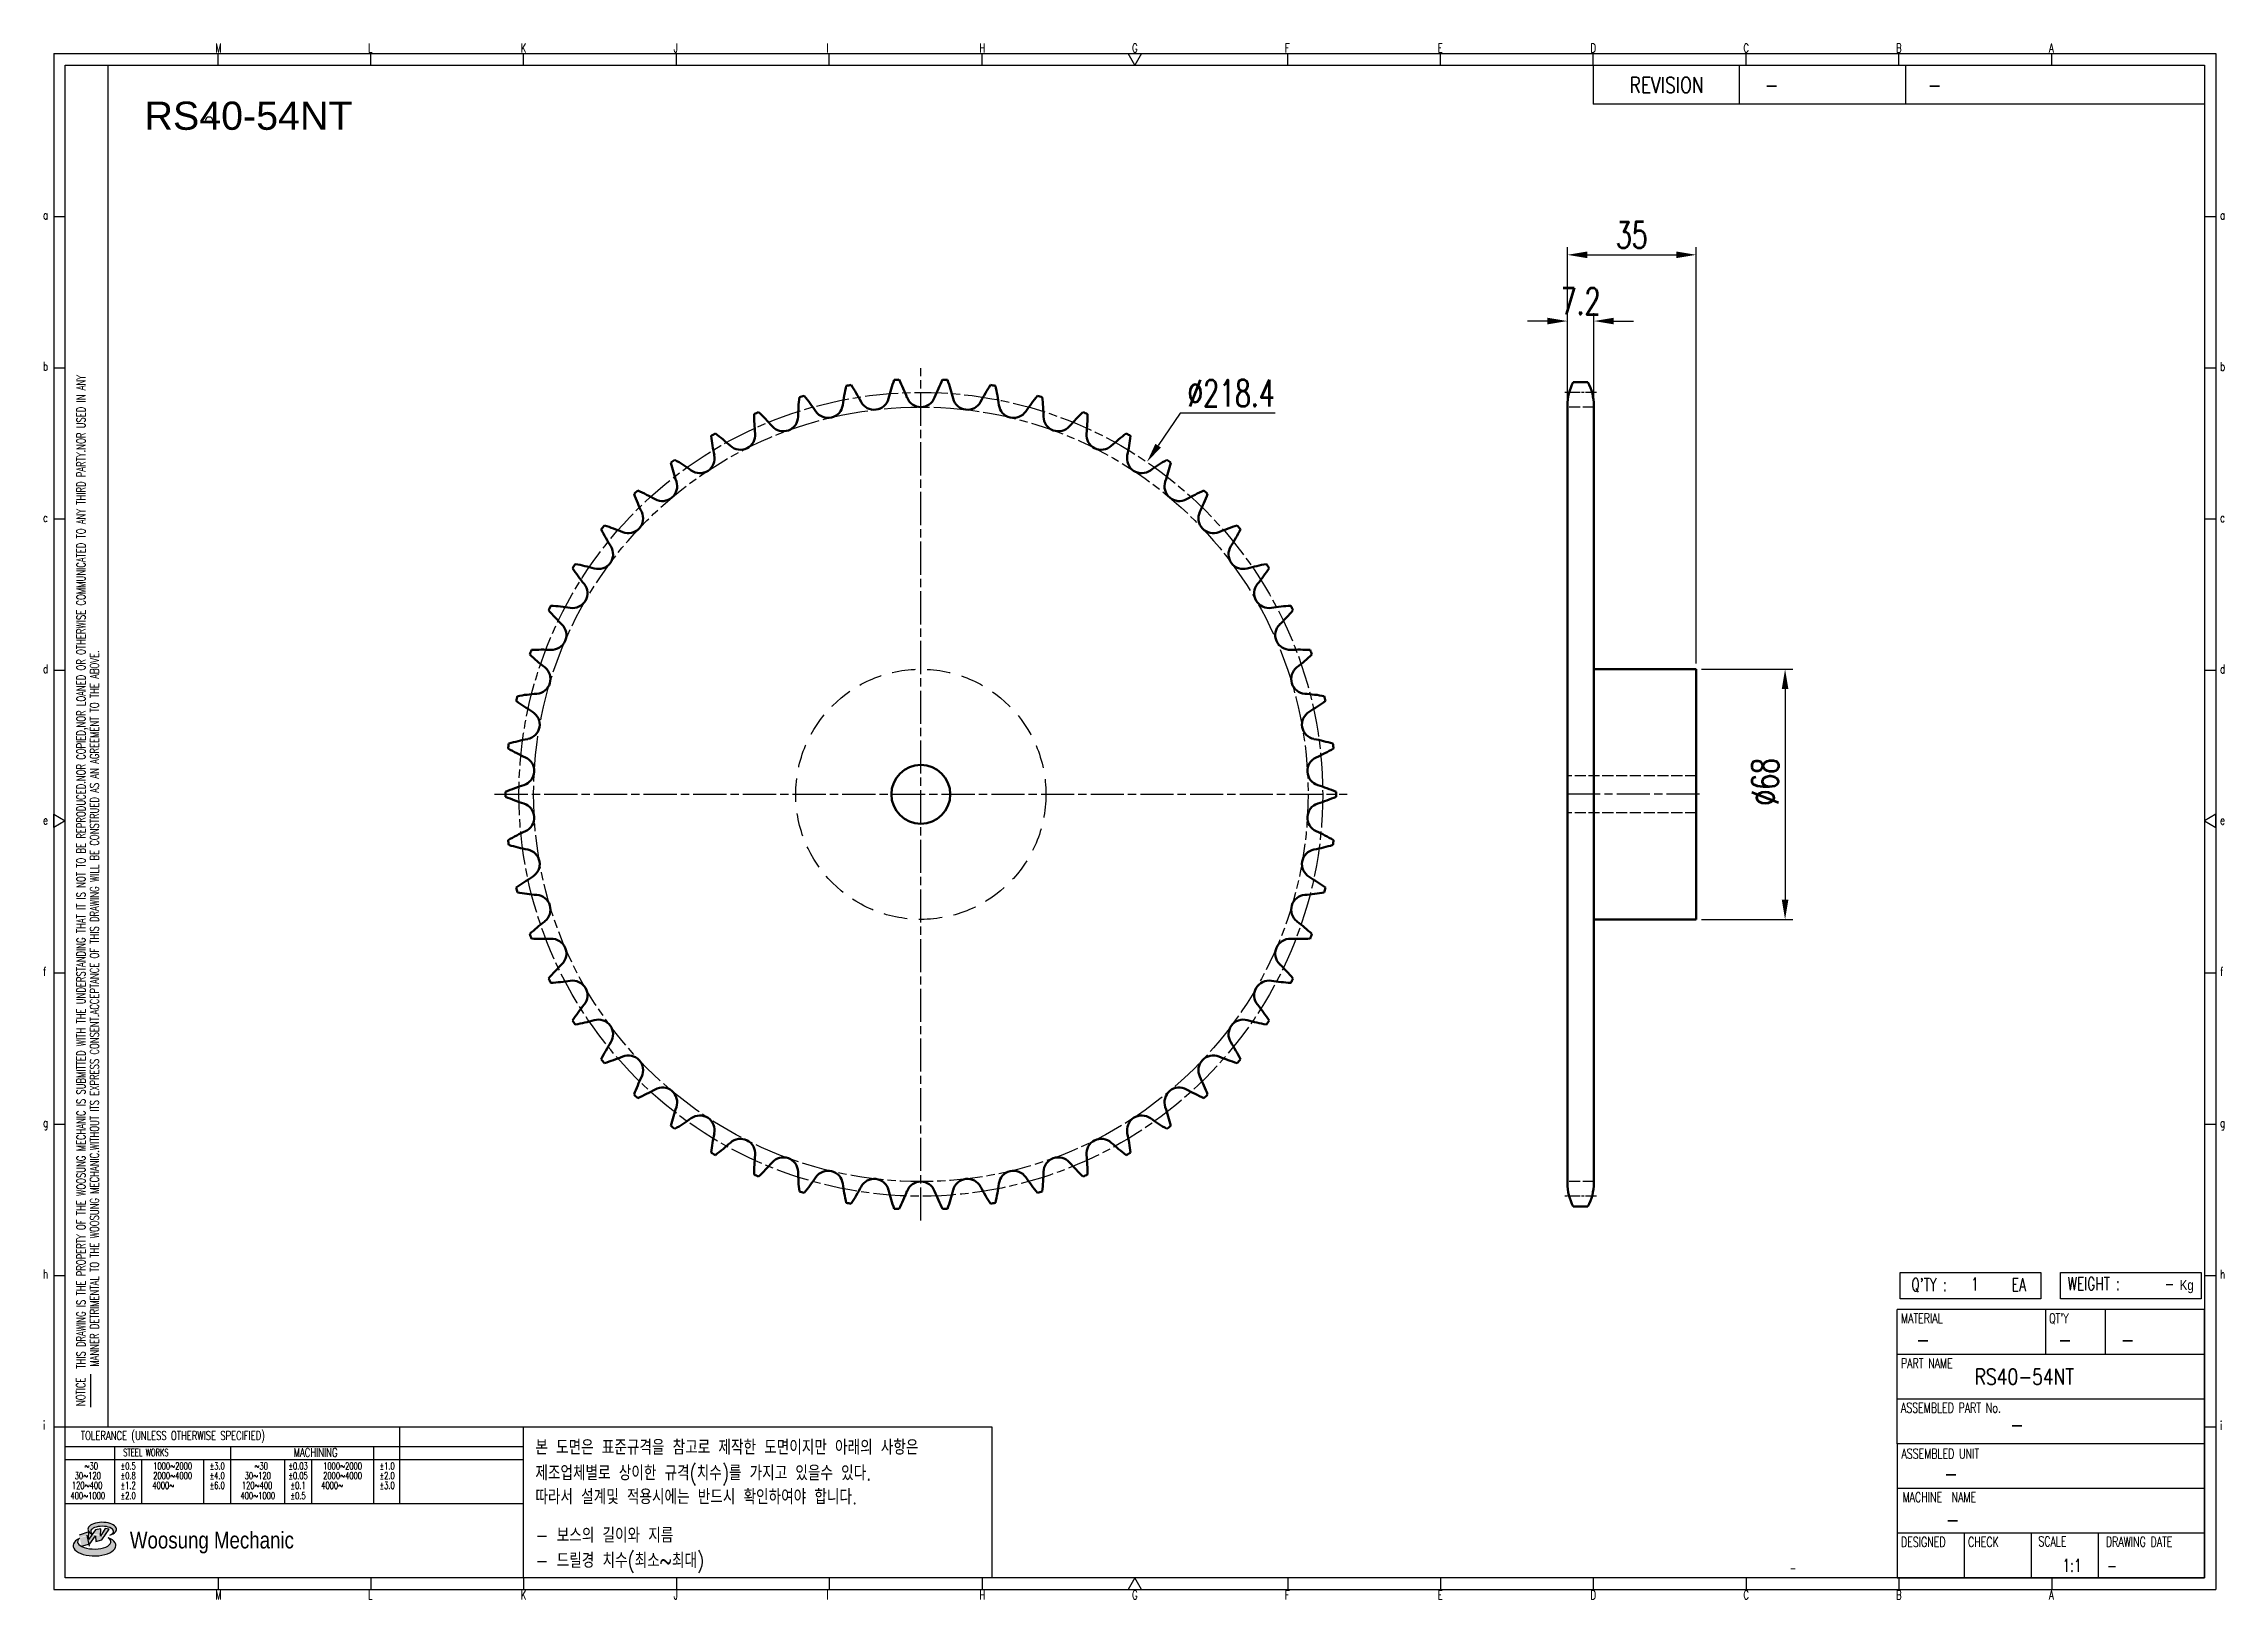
# Model space of a CAD drawing. Header units: millimetres. Extents: x 24040 to 24633, y 29 to 452.
import ezdxf
from ezdxf.enums import TextEntityAlignment as Align

# ---------------------------------------------------------------- set-up
doc = ezdxf.new("R2010")
doc.units = ezdxf.units.MM
for name, pattern in [('AM_ISO02W050', [7.5, 6, -1.5]), ('AM_ISO02W050x2', [3.75, 3, -0.75]), ('AM_ISO08W050', [18, 12, -1.5, 3, -1.5]), ('AM_ISO08W050x2', [9, 6, -0.75, 1.5, -0.75]), ('HIDDEN', [9.525, 6.35, -3.175])]:
    doc.linetypes.add(name, pattern=pattern)
for name, color, linetype, lineweight in [('AM_0N', 7, 'Continuous', 50), ('AM_3N', 6, 'AM_ISO02W050', 25), ('AM_7N', 4, 'AM_ISO08W050', 25)]:
    doc.layers.add(name, color=color, linetype=linetype, lineweight=lineweight)
for name, color, linetype in [('HL', 2, 'HIDDEN'), ('S-DIM', 7, 'Continuous'), ('TITLE', 7, 'Continuous'), ('도면레이아웃', 7, 'Continuous')]:
    doc.layers.add(name, color=color, linetype=linetype)
doc.styles.add('HAN', font='ROMANS.shx', dxfattribs={"width": 0.7, "bigfont": 'whgtxt.shx'})
doc.styles.add('HKD_ST2', font='romans.shx', dxfattribs={"width": 0.7, "height": 4, "bigfont": '@extfont2.shx'})
doc.styles.add('HSG', font='SIMPLEX.shx', dxfattribs={"width": 0.7, "bigfont": 'HSG.shx'})
doc.styles.add('ROMANS', font='romans.shx', dxfattribs={"width": 0.7, "bigfont": 'whgtxt.shx'})
doc.styles.add('SLDTEXTSTYLE4', font='arial.ttf', dxfattribs={"width": 0.8})
doc.styles.get("Standard").update_dxf_attribs({"font": 'arial.ttf'})
doc.dimstyles.new('APP16', dxfattribs={"dimscale": 3, "dimtxt": 2.4, "dimasz": 1.8, "dimexe": 0.7, "dimexo": 0.5, "dimgap": 0.6, "dimtad": 1, "dimtoh": 1, "dimdec": 1, "dimrnd": 0.01, "dimzin": 9, "dimdsep": 46, "dimtxsty": 'HSG', "dimcen": 0, "dimclrd": 1, "dimclre": 1, "dimclrt": 256, "dimazin": 2, "dimtp": 1, "dimtm": 1, "dimtfac": 0.5, "dimtdec": 1, "dimtofl": 0, "dimtmove": 0, "dimatfit": 3, "dimfxl": 0, "dimtvp": 1, "dimtolj": 2, "dimlwd": -1, "dimlwe": -1, "dimarcsym": 0})

# ---------------------------------------------------------------- blocks, each defined once
blk = doc.blocks.new('SUYWSHJH')
at = {"layer": '도면레이아웃'}
h = blk.add_hatch(color=10, dxfattribs=at)
h.paths.add_polyline_path([(1.544, 35.177), (1.554, 34.966), (1.779, 35.034), (2.054, 35.422), (1.908, 35.446), (1.728, 35.167), (1.741, 35.439), (1.547, 35.405), (1.292, 35.041), (1.295, 35.33), (0.943, 35.208), (1.03, 34.8), (1.336, 34.885)])
edge = h.paths.add_edge_path()
edge.add_ellipse((1.795, 35.421), major_axis=(-0.53, 0), ratio=0.487785, start_angle=122.36065, end_angle=403.39574)
edge.add_line((1.411, 35.244), (1.419, 35.261))
edge.add_ellipse((1.798, 35.344), major_axis=(-0.423, 0), ratio=0.444396, start_angle=131.58977, end_angle=386.19408, ccw=False)
edge = h.paths.add_edge_path()
edge.add_ellipse((1.512, 34.815), major_axis=(-0.793, 0), ratio=0.480113, start_angle=314.67633, end_angle=590.85213)
edge.add_ellipse((1.501, 34.958), major_axis=(-0.62, 0), ratio=0.43311, start_angle=331.7024, end_angle=574.42495, ccw=False)
for p, q in [((0, 90.118), (80.15, 90.118)), ((0, 90.118), (0, 33.191)), ((6.089, 89.693), (6.089, 90.118)), ((11.753, 89.693), (11.753, 90.118)), ((17.418, 89.693), (17.418, 90.118)), ((23.082, 89.693), (23.082, 90.118)), ((28.746, 89.693), (28.746, 90.118)), ((34.411, 89.693), (34.411, 90.118)), ((45.739, 89.693), (45.739, 90.118)), ((51.404, 89.693), (51.404, 90.118)), ((57.068, 89.693), (57.068, 90.118)), ((62.732, 89.693), (62.732, 90.118)), ((68.397, 89.693), (68.397, 90.118)), ((74.061, 89.693), (74.061, 90.118)), ((80.15, 90.118), (80.15, 33.191)), ((0, 84.085), (0.425, 84.085)), ((79.725, 84.085), (80.15, 84.085)), ((0, 78.478), (0.425, 78.478)), ((79.725, 78.478), (80.15, 78.478)), ((0, 72.87), (0.425, 72.87)), ((79.725, 72.87), (80.15, 72.87)), ((0, 67.262), (0.425, 67.262)), ((79.725, 67.262), (80.15, 67.262)), ((0, 56.047), (0.425, 56.047)), ((79.725, 56.047), (80.15, 56.047)), ((0, 50.439), (0.425, 50.439)), ((79.725, 50.439), (80.15, 50.439)), ((0, 44.832), (0.425, 44.832)), ((79.725, 44.832), (80.15, 44.832)), ((1.377, 39.947), (1.377, 41.174)), ((0, 39.224), (0.425, 39.224)), ((79.725, 39.224), (80.15, 39.224)), ((0, 33.191), (80.15, 33.191)), ((6.089, 33.616), (6.089, 33.191)), ((11.753, 33.616), (11.753, 33.191)), ((17.418, 33.616), (17.418, 33.191)), ((23.082, 33.616), (23.082, 33.191)), ((28.746, 33.616), (28.746, 33.191)), ((34.411, 33.616), (34.411, 33.191)), ((45.739, 33.616), (45.739, 33.191)), ((51.404, 33.616), (51.404, 33.191)), ((57.068, 33.616), (57.068, 33.191)), ((62.732, 33.616), (62.732, 33.191)), ((68.397, 33.616), (68.397, 33.191)), ((74.061, 33.616), (74.061, 33.191))]:
    blk.add_line(p, q)
at = {"color": 2}
for p, q in [((2.017, 39.224), (2.017, 89.693)), ((0.425, 39.224), (17.418, 39.224)), ((12.816, 39.224), (12.816, 36.382)), ((17.418, 33.616), (17.418, 39.224)), ((0.425, 38.487), (17.418, 38.487)), ((0.425, 38.012), (17.418, 38.012)), ((2.257, 38.487), (2.257, 36.382)), ((3.257, 38.012), (3.257, 36.382)), ((5.557, 38.012), (5.557, 36.382)), ((6.557, 38.5), (6.557, 36.382)), ((8.557, 38.012), (8.557, 36.382)), ((9.557, 38.026), (9.557, 36.382)), ((11.857, 38.487), (11.857, 36.382)), ((0.425, 36.382), (17.418, 36.382))]:
    blk.add_line(p, q, dxfattribs=at)
at = {"color": 6, "ltscale": 0.5}
for p, q in [((57.068, 89.693), (57.068, 88.246)), ((62.47, 89.693), (62.47, 88.246)), ((68.635, 89.693), (68.635, 88.246)), ((79.725, 88.246), (57.068, 88.246)), ((68.336, 38.59), (68.336, 43.563)), ((79.725, 43.563), (68.336, 43.563)), ((73.827, 43.563), (73.827, 41.905)), ((76.037, 43.563), (76.037, 41.905)), ((79.725, 38.59), (79.725, 43.563)), ((79.725, 41.905), (68.336, 41.905)), ((79.725, 40.248), (68.336, 40.248)), ((68.336, 38.59), (68.336, 33.616)), ((79.725, 38.59), (68.336, 38.59)), ((79.725, 33.616), (79.725, 38.59)), ((79.725, 36.932), (68.336, 36.932)), ((79.725, 35.274), (68.336, 35.274)), ((70.822, 33.616), (70.822, 35.274)), ((73.309, 33.616), (73.309, 35.274)), ((75.796, 33.616), (75.796, 35.274)), ((68.336, 33.616), (79.725, 33.616))]:
    blk.add_line(p, q, dxfattribs=at)
for points in [[(40.075, 89.693), (39.83, 90.118), (40.32, 90.118)], [(0.425, 89.693), (79.725, 89.693), (79.725, 33.616), (0.425, 33.616)], [(0.425, 61.679), (0, 61.433), (0, 61.924)], [(79.725, 61.679), (80.15, 61.433), (80.15, 61.924)], [(40.075, 33.616), (39.83, 33.191), (40.32, 33.191)]]:
    blk.add_lwpolyline(points, close=True)
at = {"layer": 'TITLE', "color": 20}
for p, q in [((68.449, 43.961), (68.449, 44.936)), ((68.449, 44.936), (73.654, 44.936)), ((73.654, 44.936), (73.654, 43.961)), ((74.39, 43.961), (74.39, 44.936)), ((74.39, 44.936), (79.595, 44.936)), ((79.595, 44.936), (79.595, 43.961)), ((73.654, 43.961), (68.449, 43.961)), ((79.595, 43.961), (74.39, 43.961))]:
    blk.add_line(p, q, dxfattribs=at)
at = {"layer": '도면레이아웃'}
for p, q in [((1.295, 35.33), (0.943, 35.208)), ((1.03, 34.8), (1.336, 34.885)), ((1.224, 35.208), (1.311, 34.8)), ((1.224, 35.208), (1.224, 35.208)), ((1.547, 35.405), (1.292, 35.041)), ((1.292, 35.041), (1.295, 35.33)), ((1.336, 34.885), (1.544, 35.177)), ((1.419, 35.261), (1.411, 35.244)), ((1.544, 35.177), (1.554, 34.966)), ((1.741, 35.439), (1.547, 35.405)), ((1.554, 34.966), (1.779, 35.034)), ((1.908, 35.446), (1.728, 35.167)), ((1.728, 35.167), (1.741, 35.439)), ((1.779, 35.034), (2.054, 35.422)), ((2.054, 35.422), (1.908, 35.446))]:
    blk.add_line(p, q, dxfattribs=at)
for centre, major_axis, ratio, start_param, end_param in [((1.795, 35.421), (-0.53, 0), 0.487785, 2.135596, 7.040584), ((1.512, 34.815), (-0.793, 0), 0.480113, 5.492138, 10.312315), ((1.501, 34.958), (-0.62, 0), 0.43311, 5.789299, 10.025607), ((1.798, 35.344), (-0.423, 0), 0.444396, 2.296675, 6.740358)]:
    blk.add_ellipse(centre, major_axis=major_axis, ratio=ratio, start_param=start_param, end_param=end_param, dxfattribs=at)
at = {"color": 4, "style": 'HKD_ST2', "width": 0.7}
for s, p in [('M', (5.988, 90.164)), ('L', (11.652, 90.164)), ('K', (17.316, 90.164)), ('J', (22.981, 90.164)), ('I', (28.645, 90.164)), ('H', (34.309, 90.164)), ('G', (39.974, 90.164)), ('F', (45.638, 90.164)), ('E', (51.302, 90.164)), ('D', (56.967, 90.164)), ('C', (62.631, 90.164)), ('B', (68.295, 90.164)), ('A', (73.96, 90.164)), ('a', (-0.395, 83.976)), ('a', (80.305, 83.97)), ('b', (-0.395, 78.368)), ('b', (80.305, 78.362)), ('c', (-0.395, 72.76)), ('c', (80.305, 72.754)), ('d', (-0.395, 67.153)), ('d', (80.305, 67.147)), ('e', (-0.395, 61.545)), ('e', (80.305, 61.539)), ('f', (-0.395, 55.937)), ('f', (80.305, 55.931)), ('g', (-0.395, 50.33)), ('g', (80.305, 50.324)), ('h', (-0.395, 44.722)), ('h', (80.305, 44.716)), ('i', (-0.395, 39.114)), ('i', (80.305, 39.108)), ('M', (5.988, 32.824)), ('L', (11.652, 32.824)), ('K', (17.316, 32.824)), ('J', (22.981, 32.824)), ('I', (28.645, 32.824)), ('H', (34.309, 32.824)), ('G', (39.974, 32.824)), ('F', (45.638, 32.824)), ('E', (51.302, 32.824)), ('D', (56.967, 32.824)), ('C', (62.631, 32.824)), ('B', (68.295, 32.824)), ('A', (73.96, 32.824))]:
    blk.add_text(s, height=0.326, dxfattribs=at).set_placement(p)
for s, height, style, width, p in [('REVISION', 0.5806, 'HAN', 0.8, (58.415, 88.664)), ('-', 0.581, 'HAN', 0.8, (63.426, 88.664)), ('-', 0.581, 'HAN', 0.8, (69.468, 88.664)), ("Q'TY : ", 0.4746, 'HKD_ST2', 0.7, (68.857, 44.253)), ('1', 0.475, 'HKD_ST2', 0.7, (71.071, 44.275)), ('EA', 0.4746, 'HKD_ST2', 0.7, (72.578, 44.253)), ('WEIGHT : ', 0.4746, 'HKD_ST2', 0.7, (74.65, 44.286)), ('-', 0.581, 'HAN', 0.8, (69.029, 42.157)), ('-', 0.581, 'HAN', 0.8, (74.289, 42.157)), ('-', 0.581, 'HAN', 0.8, (76.623, 42.157)), ('-', 0.581, 'HAN', 0.8, (72.515, 39.013)), ('-', 0.581, 'HAN', 0.8, (70.067, 37.189)), ('-', 0.581, 'HAN', 0.8, (70.126, 35.48)), ('1:1', 0.4746, 'HKD_ST2', 0.7, (74.458, 33.848)), ('-', 0.475, 'HKD_ST2', 0.7, (76.112, 33.837))]:
    blk.add_text(s, height=height, dxfattribs=dict(style=style, width=width)).set_placement(p)
at = {"color": 6, "style": 'HKD_ST2', "width": 0.7}
for s, p in [(' THIS DRAWING IS THE PROPERTY OF THE WOOSUNG MECHANIC IS SUBMITTED WITH THE UNDERSTANDING THAT IT IS NOT TO BE REPRODUCED.NOR COPIED,NOR LOANED OR OTHERWISE COMMUNICATED TO ANY THIRD PARTY.NOR USED IN ANY', (1.173, 41.217)), ('MANNER DETRIMENTAL TO THE WOOSUNG MECHANIC.WITHOUT ITS EXPRESS CONSENT.ACCEPTANCE OF THIS DRAWING WILL BE CONSTRUED AS AN AGREEMENT TO THE ABOVE.', (1.672, 41.447))]:
    blk.add_text(s, height=0.326266, rotation=90, dxfattribs=at).set_placement(p)
at = {"style": 'HKD_ST2', "width": 0.7}
blk.add_text('-', height=0.475, dxfattribs=at).set_placement((78.613, 44.286), align=Align.RIGHT)
at = {"color": 4, "style": 'HKD_ST2', "width": 0.7}
for s, height, p in [('MATERIAL', 0.3651, (68.474, 43.425)), ("QT'Y", 0.3651, (73.965, 43.425)), ('PART NAME', 0.3651, (68.474, 41.756)), ('ASSEMBLED PART No.', 0.36511, (68.474, 40.109)), ('ASSEMBLED UNIT', 0.36511, (68.49, 38.408)), ('MACHINE  NAME', 0.36511, (68.532, 36.794)), ('DESIGNED', 0.3651, (68.474, 35.136)), ('CHECK', 0.3651, (70.961, 35.136)), ('SCALE', 0.3651, (73.566, 35.153)), ('DRAWING DATE', 0.36511, (76.071, 35.141))]:
    blk.add_text(s, height=height, dxfattribs=at).set_placement(p, align=Align.TOP_LEFT)
at = {"style": 'HKD_ST2', "width": 0.7}
blk.add_text('NOTICE', height=0.3263, rotation=90, dxfattribs=at).set_placement((1.163, 39.988))
for s, height, style, width, p in [('TOLERANCE (UNLESS OTHERWISE SPECIFIED)', 0.32627, 'HKD_ST2', 0.7, (4.417, 38.896)), ('-', 0.326, 'ROMANS', 0.65, (64.469, 33.975))]:
    blk.add_text(s, height=height, dxfattribs=dict(style=style, width=width)).set_placement(p, align=Align.MIDDLE_CENTER)
at = {"color": 4, "style": 'HKD_ST2', "width": 0.7}
for s, height, p in [('STEEL WORKS', 0.26101, (3.416, 38.268)), ('MACHINING', 0.3263, (9.707, 38.27)), ('%%P0.5', 0.261, (2.757, 37.762)), ('%%P0.8', 0.261, (2.757, 37.411)), ('%%P3.0', 0.261, (6.057, 37.762)), ('%%P4.0', 0.261, (6.057, 37.411)), ('%%P0.03', 0.261, (9.057, 37.762)), ('%%P0.05', 0.261, (9.057, 37.411)), ('%%P1.0', 0.261, (12.357, 37.762)), ('%%P2.0', 0.261, (12.357, 37.411)), ('%%P1.2', 0.261, (2.757, 37.045)), ('%%P2.0', 0.261, (2.757, 36.67)), ('%%P6.0', 0.261, (6.057, 37.045)), ('%%P0.1', 0.261, (9.057, 37.045)), ('%%P0.5', 0.261, (9.057, 36.67)), ('%%P3.0', 0.261, (12.357, 37.045))]:
    blk.add_text(s, height=height, dxfattribs=at).set_placement(p, align=Align.MIDDLE)
for s, height, p in [('30%%126120', 0.261, (1.263, 37.411)), ('%%12630', 0.261, (1.389, 37.762)), ('2000%%1264000', 0.26101, (4.407, 37.411)), ('1000%%1262000', 0.26101, (4.407, 37.762)), ('30%%126120', 0.261, (7.563, 37.411)), ('%%12630', 0.261, (7.689, 37.762)), ('2000%%1264000', 0.26101, (10.707, 37.411)), ('1000%%1262000', 0.26101, (10.707, 37.762)), ('400%%1261000', 0.26101, (1.263, 36.67)), ('120%%126400', 0.26101, (1.237, 37.045)), ('4000%%126', 0.261, (4.061, 37.045)), ('400%%1261000', 0.26101, (7.563, 36.67)), ('120%%126400', 0.26101, (7.537, 37.045)), ('4000%%126', 0.261, (10.321, 37.045))]:
    blk.add_text(s, height=height, dxfattribs=at).set_placement(p, align=Align.MIDDLE_CENTER)
at = {"color": 1, "style": 'SLDTEXTSTYLE4', "width": 0.8}
blk.add_text('Woosung Mechanic', height=0.61957, dxfattribs=at).set_placement((2.822, 34.711))
at = {"layer": 'TITLE', "width": 0.8}
blk.add_text('Kg', height=0.3789, dxfattribs=at).set_placement((78.807, 44.286))
blk = doc.blocks.new('*D2')
at = {"layer": 'Defpoints', "color": 0, "transparency": 16777216}
for p in [(24339.92, 338.01), (24217.03, 157.45)]:
    blk.add_point(p, dxfattribs=at)
at = {"layer": 'S-DIM', "color": 1, "transparency": 16777216}
for p, q in [((24348.98, 351.32), (24342.96, 342.48)), ((24374.78, 351.32), (24348.98, 351.32))]:
    blk.add_line(p, q, dxfattribs=at)
blk.add_solid([(24342.22, 342.98), (24343.71, 341.97), (24339.92, 338.01)], dxfattribs=at)
at = {"layer": 'S-DIM', "transparency": 16777216, "insert": (24362.78, 356.72), "char_height": 7.2, "attachment_point": 5, "style": 'HSG'}
blk.add_mtext('\\A2;∅218.4', dxfattribs=at)
blk = doc.blocks.new('*D3')
at = {"layer": 'Defpoints', "color": 0, "transparency": 16777216}
for p in [(24461.37, 376.33), (24454.17, 352.96), (24461.37, 352.96)]:
    blk.add_point(p, dxfattribs=at)
at = {"layer": 'S-DIM', "color": 1, "transparency": 16777216}
for p, q in [((24448.77, 376.33), (24443.37, 376.33)), ((24454.17, 354.46), (24454.17, 378.43)), ((24461.37, 354.46), (24461.37, 378.43)), ((24466.77, 376.33), (24472.17, 376.33))]:
    blk.add_line(p, q, dxfattribs=at)
for points in [[(24448.77, 377.23), (24448.77, 375.43), (24454.17, 376.33)], [(24466.77, 377.23), (24466.77, 375.43), (24461.37, 376.33)]]:
    blk.add_solid(points, dxfattribs=at)
at = {"layer": 'S-DIM', "transparency": 16777216, "insert": (24457.77, 381.73), "char_height": 7.2, "attachment_point": 5, "style": 'HSG'}
blk.add_mtext('\\A2;7.2', dxfattribs=at)
blk = doc.blocks.new('*D4')
at = {"layer": 'Defpoints', "color": 0, "transparency": 16777216}
for p in [(24489.17, 394.33), (24454.17, 352.96), (24489.17, 281.73)]:
    blk.add_point(p, dxfattribs=at)
at = {"layer": 'S-DIM', "color": 1, "transparency": 16777216}
for p, q in [((24454.17, 354.46), (24454.17, 396.43)), ((24459.57, 394.33), (24483.77, 394.33)), ((24489.17, 283.23), (24489.17, 396.43))]:
    blk.add_line(p, q, dxfattribs=at)
for points in [[(24459.57, 395.23), (24459.57, 393.43), (24454.17, 394.33)], [(24483.77, 395.23), (24483.77, 393.43), (24489.17, 394.33)]]:
    blk.add_solid(points, dxfattribs=at)
at = {"layer": 'S-DIM', "transparency": 16777216, "insert": (24471.67, 399.73), "char_height": 7.2, "attachment_point": 5, "style": 'HSG'}
blk.add_mtext('\\A2;35', dxfattribs=at)
blk = doc.blocks.new('*D5')
at = {"layer": 'Defpoints', "color": 0, "transparency": 16777216}
for p in [(24489.17, 281.73), (24489.17, 213.73), (24513.34, 213.73)]:
    blk.add_point(p, dxfattribs=at)
at = {"layer": 'S-DIM', "color": 1, "transparency": 16777216}
for p, q in [((24490.67, 281.73), (24515.44, 281.73)), ((24513.34, 276.33), (24513.34, 219.13)), ((24490.67, 213.73), (24515.44, 213.73))]:
    blk.add_line(p, q, dxfattribs=at)
for points in [[(24512.44, 276.33), (24514.24, 276.33), (24513.34, 281.73)], [(24512.44, 219.13), (24514.24, 219.13), (24513.34, 213.73)]]:
    blk.add_solid(points, dxfattribs=at)
at = {"layer": 'S-DIM', "transparency": 16777216, "insert": (24507.94, 251.12), "char_height": 7.2, "attachment_point": 5, "rotation": 90, "style": 'HSG'}
blk.add_mtext('\\A2;%%c68', dxfattribs=at)

msp = doc.modelspace()

# ---------------------------------------------------------------- linework, layer by layer
at = {"color": 4}
msp.add_lwpolyline([(24170.54, 75.88), (24297.81, 75.88), (24297.81, 34.77), (24170.54, 34.77)], close=True, dxfattribs=at)
msp.add_circle((24085.11, 430.97), 0.886)
at = {"layer": 'AM_0N'}
for p, q in [((24455.78, 359.74), (24459.76, 359.74)), ((24454.17, 353.34), (24454.17, 142.12)), ((24461.37, 353.34), (24461.37, 142.12)), ((24461.37, 281.73), (24489.17, 281.73)), ((24489.17, 281.73), (24489.17, 213.73)), ((24461.37, 213.73), (24489.17, 213.73)), ((24455.78, 135.72), (24459.76, 135.72))]:
    msp.add_line(p, q, dxfattribs=at)
msp.add_circle((24278.48, 247.73), 8, dxfattribs=at)
for centre, radius, start, end in [((24298.54, 349.56), 53.42, 173.47309, 179.16667), ((24278.48, 247.73), 112.84, 106.32226, 107.01107), ((24205.76, 321.78), 53.42, 34.16667, 39.86024), ((24310.23, 346.54), 53.42, 166.80643, 172.5), ((24278.48, 247.73), 112.84, 99.6556, 100.3444), ((24214.84, 329.72), 53.42, 27.5, 33.19357), ((24321.49, 342.18), 53.42, 160.13976, 165.83333), ((24278.48, 247.73), 112.84, 92.98893, 93.67774), ((24224.79, 336.55), 53.42, 20.83333, 26.52691), ((24332.16, 336.55), 53.42, 153.47309, 159.16667), ((24278.48, 247.73), 112.84, 86.32226, 87.01107), ((24235.47, 342.18), 53.42, 14.16667, 19.86024), ((24342.11, 329.72), 53.42, 146.80643, 152.5), ((24278.48, 247.73), 112.84, 79.6556, 80.3444), ((24246.72, 346.54), 53.42, 7.5, 13.19357), ((24351.2, 321.78), 53.42, 140.13976, 145.83333), ((24278.48, 247.73), 112.84, 72.98893, 73.67774), ((24258.41, 349.56), 53.42, 0.83333, 6.52691), ((24467.67, 353.34), 13.5, 151.70092, 180), ((24447.87, 353.34), 13.5, 0, 28.29908), ((24278.48, 247.73), 112.84, 112.98893, 113.67774), ((24286.59, 351.2), 53.42, 180.13976, 185.83333), ((24197.65, 312.83), 53.42, 40.83333, 46.52691), ((24241.11, 350.39), 4.01, 220.83333, 359.16667), ((24253.28, 354.03), 4.01, 214.16667, 352.5), ((24265.79, 356.24), 4.01, 207.5, 345.83333), ((24278.48, 356.98), 4.01, 200.83333, 339.16667), ((24291.16, 356.24), 4.01, 194.16667, 332.5), ((24303.67, 354.03), 4.01, 187.5, 325.83333), ((24315.84, 350.39), 4.01, 180.83333, 319.16667), ((24359.3, 312.83), 53.42, 133.47309, 139.16667), ((24278.48, 247.73), 112.84, 66.32226, 67.01107), ((24270.37, 351.2), 53.42, 354.16667, 359.86024), ((24278.48, 247.73), 112.84, 119.6556, 120.3444), ((24274.52, 351.44), 53.42, 186.80643, 192.5), ((24190.64, 303.01), 53.42, 47.5, 53.19357), ((24229.45, 345.36), 4.01, 227.5, 5.83333), ((24327.51, 345.36), 4.01, 174.16667, 312.5), ((24366.31, 303.01), 53.42, 126.80643, 132.5), ((24278.48, 247.73), 112.84, 59.6556, 60.3444), ((24282.43, 351.44), 53.42, 347.5, 353.19357), ((24278.48, 247.73), 112.84, 126.32226, 127.01107), ((24262.51, 350.28), 53.42, 193.47309, 199.16667), ((24184.82, 292.44), 53.42, 54.16667, 59.86024), ((24218.44, 339.01), 4.01, 234.16667, 12.5), ((24338.51, 339.01), 4.01, 167.5, 305.83333), ((24372.14, 292.44), 53.42, 120.13976, 125.83333), ((24294.45, 350.28), 53.42, 340.83333, 346.52691), ((24278.48, 247.73), 112.84, 52.98893, 53.67774), ((24208.25, 331.42), 4.01, 240.83333, 19.16667), ((24348.7, 331.42), 4.01, 160.83333, 299.16667), ((24278.48, 247.73), 112.84, 132.98893, 133.67774), ((24250.71, 347.73), 53.42, 200.13976, 205.83333), ((24180.26, 281.26), 53.42, 60.83333, 66.52691), ((24376.69, 281.26), 53.42, 113.47309, 119.16667), ((24306.24, 347.73), 53.42, 334.16667, 339.86024), ((24278.48, 247.73), 112.84, 46.32226, 47.01107), ((24278.48, 247.73), 112.84, 139.6556, 140.3444), ((24177.03, 269.64), 53.42, 67.5, 73.19357), ((24199.01, 322.7), 4.01, 247.5, 25.83333), ((24357.94, 322.7), 4.01, 154.16667, 292.5), ((24379.92, 269.64), 53.42, 106.80643, 112.5), ((24278.48, 247.73), 112.84, 39.6556, 40.3444), ((24190.84, 312.97), 4.01, 254.16667, 32.5), ((24239.29, 343.83), 53.42, 206.80643, 212.5), ((24366.11, 312.97), 4.01, 147.5, 285.83333), ((24317.66, 343.83), 53.42, 327.5, 333.19357), ((24278.48, 247.73), 112.84, 146.32226, 147.01107), ((24228.4, 338.63), 53.42, 213.47309, 219.16667), ((24175.17, 257.71), 53.42, 74.16667, 79.86024), ((24381.78, 257.71), 53.42, 100.13976, 105.83333), ((24328.56, 338.63), 53.42, 320.83333, 326.52691), ((24278.48, 247.73), 112.84, 32.98893, 33.67774), ((24183.86, 302.35), 4.01, 260.83333, 39.16667), ((24373.09, 302.35), 4.01, 140.83333, 279.16667), ((24278.48, 247.73), 112.84, 152.98893, 153.67774), ((24218.18, 332.2), 53.42, 220.13976, 225.83333), ((24174.71, 245.65), 53.42, 80.83333, 86.52691), ((24382.24, 245.65), 53.42, 93.47309, 99.16667), ((24338.77, 332.2), 53.42, 314.16667, 319.86024), ((24278.48, 247.73), 112.84, 26.32226, 27.01107), ((24178.16, 291), 4.01, 267.5, 45.83333), ((24378.79, 291), 4.01, 134.16667, 272.5), ((24278.48, 247.73), 112.84, 159.6556, 160.3444), ((24208.78, 324.63), 53.42, 226.80643, 232.5), ((24175.66, 233.62), 53.42, 87.5, 93.19357), ((24381.3, 233.62), 53.42, 86.80643, 92.5), ((24348.17, 324.63), 53.42, 307.5, 313.19357), ((24278.48, 247.73), 112.84, 19.6556, 20.3444), ((24173.82, 279.06), 4.01, 274.16667, 52.5), ((24383.14, 279.06), 4.01, 127.5, 265.83333), ((24278.48, 247.73), 112.84, 166.32226, 167.01107), ((24200.33, 316.02), 53.42, 233.47309, 239.16667), ((24177.99, 221.78), 53.42, 94.16667, 99.86024), ((24378.96, 221.78), 53.42, 80.13976, 85.83333), ((24356.63, 316.02), 53.42, 300.83333, 306.52691), ((24278.48, 247.73), 112.84, 12.98893, 13.67774), ((24170.89, 266.7), 4.01, 280.83333, 59.16667), ((24386.07, 266.7), 4.01, 120.83333, 259.16667), ((24278.48, 247.73), 112.84, 172.98893, 173.67774), ((24181.68, 210.29), 53.42, 100.83333, 106.52691), ((24375.27, 210.29), 53.42, 73.47309, 79.16667), ((24278.48, 247.73), 112.84, 6.32226, 7.01107), ((24192.93, 306.49), 53.42, 240.13976, 245.83333), ((24169.41, 254.08), 4.01, 287.5, 65.83333), ((24387.54, 254.08), 4.01, 114.16667, 252.5), ((24364.03, 306.49), 53.42, 294.16667, 299.86024), ((24186.68, 199.3), 53.42, 107.5, 113.19357), ((24370.27, 199.3), 53.42, 66.80643, 72.5), ((24278.48, 247.73), 112.84, 179.6556, 180.3444), ((24186.68, 296.16), 53.42, 246.80643, 252.5), ((24169.41, 241.38), 4.01, 294.16667, 72.5), ((24387.54, 241.38), 4.01, 107.5, 245.83333), ((24370.27, 296.16), 53.42, 287.5, 293.19357), ((24278.48, 247.73), 112.84, 359.6556, 0.3444), ((24192.93, 188.97), 53.42, 114.16667, 119.86024), ((24364.03, 188.97), 53.42, 60.13976, 65.83333), ((24278.48, 247.73), 112.84, 186.32226, 187.01107), ((24181.68, 285.17), 53.42, 253.47309, 259.16667), ((24170.89, 228.76), 4.01, 300.83333, 79.16667), ((24386.07, 228.76), 4.01, 100.83333, 239.16667), ((24375.27, 285.17), 53.42, 280.83333, 286.52691), ((24278.48, 247.73), 112.84, 352.98893, 353.67774), ((24200.33, 179.44), 53.42, 120.83333, 126.52691), ((24356.63, 179.44), 53.42, 53.47309, 59.16667), ((24278.48, 247.73), 112.84, 192.98893, 193.67774), ((24177.99, 273.68), 53.42, 260.13976, 265.83333), ((24173.82, 216.4), 4.01, 307.5, 85.83333), ((24383.14, 216.4), 4.01, 94.16667, 232.5), ((24378.96, 273.68), 53.42, 274.16667, 279.86024), ((24278.48, 247.73), 112.84, 346.32226, 347.01107), ((24208.78, 170.83), 53.42, 127.5, 133.19357), ((24278.48, 247.73), 112.84, 199.6556, 200.3444), ((24175.66, 261.84), 53.42, 266.80643, 272.5), ((24178.16, 204.46), 4.01, 314.16667, 92.5), ((24378.79, 204.46), 4.01, 87.5, 225.83333), ((24381.3, 261.84), 53.42, 267.5, 273.19357), ((24348.17, 170.83), 53.42, 46.80643, 52.5), ((24278.48, 247.73), 112.84, 339.6556, 340.3444), ((24218.18, 163.26), 53.42, 134.16667, 139.86024), ((24338.77, 163.26), 53.42, 40.13976, 45.83333), ((24278.48, 247.73), 112.84, 206.32226, 207.01107), ((24174.71, 249.81), 53.42, 273.47309, 279.16667), ((24183.86, 193.1), 4.01, 320.83333, 99.16667), ((24373.09, 193.1), 4.01, 80.83333, 219.16667), ((24382.24, 249.81), 53.42, 260.83333, 266.52691), ((24278.48, 247.73), 112.84, 332.98893, 333.67774), ((24228.4, 156.83), 53.42, 140.83333, 146.52691), ((24328.56, 156.83), 53.42, 33.47309, 39.16667), ((24278.48, 247.73), 112.84, 212.98893, 213.67774), ((24175.17, 237.75), 53.42, 280.13976, 285.83333), ((24190.84, 182.49), 4.01, 327.5, 105.83333), ((24366.11, 182.49), 4.01, 74.16667, 212.5), ((24381.78, 237.75), 53.42, 254.16667, 259.86024), ((24278.48, 247.73), 112.84, 326.32226, 327.01107), ((24239.29, 151.63), 53.42, 147.5, 153.19357), ((24317.66, 151.63), 53.42, 26.80643, 32.5), ((24278.48, 247.73), 112.84, 219.6556, 220.3444), ((24177.03, 225.82), 53.42, 286.80643, 292.5), ((24199.01, 172.76), 4.01, 334.16667, 112.5), ((24357.94, 172.76), 4.01, 67.5, 205.83333), ((24379.92, 225.82), 53.42, 247.5, 253.19357), ((24278.48, 247.73), 112.84, 319.6556, 320.3444), ((24250.71, 147.73), 53.42, 154.16667, 159.86024), ((24278.48, 247.73), 112.84, 226.32226, 227.01107), ((24180.26, 214.2), 53.42, 293.47309, 299.16667), ((24208.25, 164.04), 4.01, 340.83333, 119.16667), ((24348.7, 164.04), 4.01, 60.83333, 199.16667), ((24376.69, 214.2), 53.42, 240.83333, 246.52691), ((24306.24, 147.73), 53.42, 20.13976, 25.83333), ((24278.48, 247.73), 112.84, 312.98893, 313.67774), ((24262.51, 145.18), 53.42, 160.83333, 166.52691), ((24218.44, 156.45), 4.01, 347.5, 125.83333), ((24338.51, 156.45), 4.01, 54.16667, 192.5), ((24294.45, 145.18), 53.42, 13.47309, 19.16667), ((24278.48, 247.73), 112.84, 232.98893, 233.67774), ((24184.82, 203.02), 53.42, 300.13976, 305.83333), ((24274.52, 144.02), 53.42, 167.5, 173.19357), ((24229.45, 150.1), 4.01, 354.16667, 132.5), ((24327.51, 150.1), 4.01, 47.5, 185.83333), ((24282.43, 144.02), 53.42, 6.80643, 12.5), ((24372.14, 203.02), 53.42, 234.16667, 239.86024), ((24278.48, 247.73), 112.84, 306.32226, 307.01107), ((24278.48, 247.73), 112.84, 239.6556, 240.3444), ((24190.64, 192.45), 53.42, 306.80643, 312.5), ((24286.59, 144.26), 53.42, 174.16667, 179.86024), ((24241.11, 145.07), 4.01, 0.83333, 139.16667), ((24315.84, 145.07), 4.01, 40.83333, 179.16667), ((24270.37, 144.26), 53.42, 0.13976, 5.83333), ((24366.31, 192.45), 53.42, 227.5, 233.19357), ((24278.48, 247.73), 112.84, 299.6556, 300.3444), ((24278.48, 247.73), 112.84, 246.32226, 247.01107), ((24197.65, 182.63), 53.42, 313.47309, 319.16667), ((24298.54, 145.9), 53.42, 180.83333, 186.52691), ((24205.76, 173.68), 53.42, 320.13976, 325.83333), ((24253.28, 141.42), 4.01, 7.5, 145.83333), ((24265.79, 139.22), 4.01, 14.16667, 152.5), ((24278.48, 138.48), 4.01, 20.83333, 159.16667), ((24291.16, 139.22), 4.01, 27.5, 165.83333), ((24303.67, 141.42), 4.01, 34.16667, 172.5), ((24351.2, 173.68), 53.42, 214.16667, 219.86024), ((24258.41, 145.9), 53.42, 353.47309, 359.16667), ((24359.3, 182.63), 53.42, 220.83333, 226.52691), ((24278.48, 247.73), 112.84, 292.98893, 293.67774), ((24278.48, 247.73), 112.84, 252.98893, 253.67774), ((24310.23, 148.92), 53.42, 187.5, 193.19357), ((24278.48, 247.73), 112.84, 259.6556, 260.3444), ((24214.84, 165.74), 53.42, 326.80643, 332.5), ((24321.49, 153.28), 53.42, 194.16667, 199.86024), ((24224.79, 158.91), 53.42, 333.47309, 339.16667), ((24332.16, 158.91), 53.42, 200.83333, 206.52691), ((24235.47, 153.28), 53.42, 340.13976, 345.83333), ((24342.11, 165.74), 53.42, 207.5, 213.19357), ((24278.48, 247.73), 112.84, 279.6556, 280.3444), ((24246.72, 148.92), 53.42, 346.80643, 352.5), ((24278.48, 247.73), 112.84, 286.32226, 287.01107), ((24467.67, 142.12), 13.5, 180, 208.29908), ((24447.87, 142.12), 13.5, 331.70092, 0), ((24278.48, 247.73), 112.84, 266.32226, 267.01107), ((24278.48, 247.73), 112.84, 272.98893, 273.67774)]:
    msp.add_arc(centre, radius, start, end, dxfattribs=at)
at = {"layer": 'AM_3N', "linetype": 'AM_ISO02W050x2'}
for p, q in [((24461.37, 352.96), (24454.17, 352.96)), ((24461.37, 142.49), (24454.17, 142.49))]:
    msp.add_line(p, q, dxfattribs=at)
at = {"layer": 'AM_3N', "color": 2, "linetype": 'AM_ISO02W050x2'}
for p, q in [((24489.17, 252.73), (24454.17, 252.73)), ((24489.17, 242.73), (24454.17, 242.73))]:
    msp.add_line(p, q, dxfattribs=at)
at = {"layer": 'AM_7N', "linetype": 'AM_ISO08W050x2', "ltscale": 1.5}
for p, q in [((24278.48, 131.89), (24278.48, 363.57)), ((24162.64, 247.73), (24394.31, 247.73)), ((24490.11, 247.73), (24453.4, 247.73))]:
    msp.add_line(p, q, dxfattribs=at)
at = {"layer": 'AM_7N', "linetype": 'AM_ISO08W050x2', "ltscale": 0.5}
for p, q in [((24462.13, 356.94), (24453.4, 356.94)), ((24462.13, 138.52), (24453.4, 138.52))]:
    msp.add_line(p, q, dxfattribs=at)
at = {"layer": 'AM_7N', "linetype": 'AM_ISO08W050x2', "ltscale": 1.5}
for radius in [109.21, 105.24]:
    msp.add_circle((24278.48, 247.73), radius, dxfattribs=at)
at = {"layer": 'HL'}
msp.add_circle((24278.48, 247.73), 34, dxfattribs=at)

# ---------------------------------------------------------------- block references
at = {"xscale": 7.331104175867454, "yscale": 7.331104175867454, "zscale": 7.331104175867454}
msp.add_blockref('SUYWSHJH', (24042.85, -211.67), dxfattribs=at)

# ---------------------------------------------------------------- texts
at = {"color": 2}
msp.add_text('RS40-54NT', height=7.66, dxfattribs=at).set_placement((24067.53, 428.3))
at = {"style": 'HAN', "width": 0.8}
msp.add_text('RS40-54NT', height=4.256, dxfattribs=at).set_placement((24564.87, 87.33))
at = {"color": 4, "style": 'HAN', "width": 0.8}
for s, p in [('본 도면은 표준규격을 참고로 제작한 도면이지만 아래의 사항은', (24173.73, 68.27)), ('제조업체별로 상이한 규격(치수)를 가지고 있을수 있다.', (24173.73, 61.29)), ('따라서 설계및 적용시에는 반드시 확인하여야 합니다.', (24173.73, 54.81)), ('- 보스의 길이와 지름', (24173.73, 44.37)), ('- 드릴경 치수(최소~최대)', (24173.73, 37.51))]:
    msp.add_text(s, height=4.0274, dxfattribs=at).set_placement(p)

# ---------------------------------------------------------------- dimensions: what is measured, and where the dimension line sits
at = {"layer": 'S-DIM'}
dim = msp.add_linear_dim(base=(24489.17, 394.33), p1=(24454.17, 352.96), p2=(24489.17, 281.73), dimstyle='APP16', dxfattribs=at)
dim.commit()
dim.dimension.update_dxf_attribs({"geometry": '*D4', "text_midpoint": (24471.67, 399.73)})
dim = msp.add_linear_dim(base=(24461.37, 376.33), p1=(24454.17, 352.96), p2=(24461.37, 352.96), dimstyle='APP16', dxfattribs=at)
dim.commit()
dim.dimension.update_dxf_attribs({"geometry": '*D3', "text_midpoint": (24457.77, 376.33), "dimtype": 128})
at = {"layer": 'S-DIM', "color": 3}
dim = msp.add_diameter_dim_2p(p1=(24217.03, 157.45), p2=(24339.92, 338.01), dimstyle='APP16', dxfattribs=at)
dim.commit()
dim.dimension.update_dxf_attribs({"geometry": '*D2', "text_midpoint": (24362.78, 351.32), "dimtype": 131})
at = {"layer": 'S-DIM'}
dim = msp.add_linear_dim(base=(24513.34, 213.73), p1=(24489.17, 281.73), p2=(24489.17, 213.73), angle=90, text='%%c<>', dimstyle='APP16', dxfattribs=at)
dim.commit()
dim.dimension.update_dxf_attribs({"geometry": '*D5', "text_midpoint": (24513.34, 251.12), "dimtype": 128})

doc.saveas('drawing.dxf')
